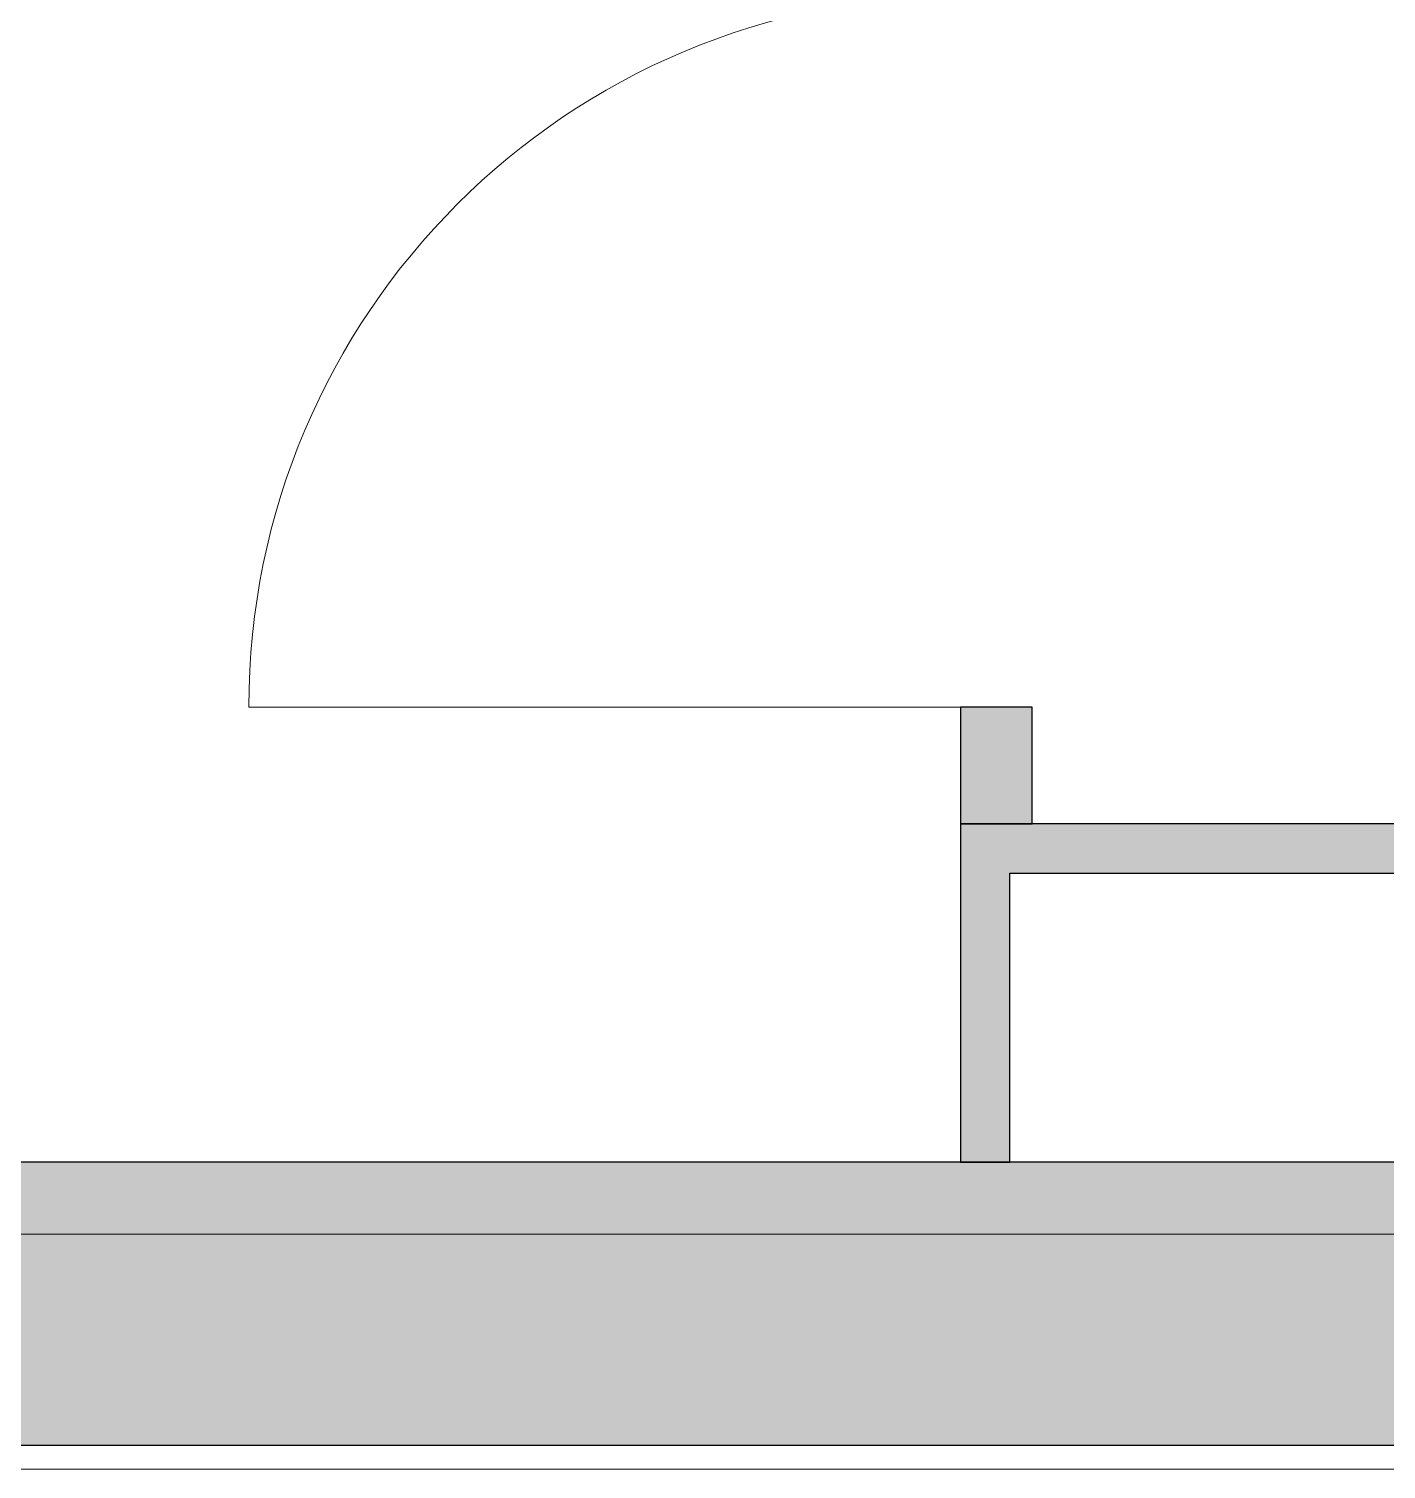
# Model space of a CAD drawing. Header units: millimetres. Extents: x 155927 to 295199, y -4084 to 97293.
# Drawn here: x 187976 to 189903, y 8934 to 10979 of the extents above; entities that cross this region are included whole.
import ezdxf

# ---------------------------------------------------------------- set-up
doc = ezdxf.new("R2010")
doc.units = ezdxf.units.MM
doc.header["$MEASUREMENT"] = 0
for name, color, linetype, lineweight in [('A-DOOR', 4, 'CONTINUOUS', 9), ('A-GLAZ-CURT', 7, 'CONTINUOUS', 9), ('A-WALL', 7, 'CONTINUOUS', 9), ('A-WALL-PATT', 7, 'CONTINUOUS', 9), ('I-WALL', 7, 'CONTINUOUS', 9)]:
    doc.layers.add(name, color=color, linetype=linetype, lineweight=lineweight)

msp = doc.modelspace()

# ---------------------------------------------------------------- hatches: boundary and pattern name
at = {"layer": 'A-WALL-PATT'}
h = msp.add_hatch(color=256, dxfattribs=at)
h.paths.add_polyline_path([(189400.8, 9850.1), (189400.8, 10015.9), (189298.8, 10015.9), (189298.8, 9850.1)], flags=0)
h.paths.add_polyline_path([(189400.8, 11025.9), (189400.8, 13607.6), (189298.8, 13607.6), (189298.8, 11025.9)], flags=0)
for points in [[(189298.8, 9369.6), (189368.8, 9369.6), (189368.8, 9850.1), (189298.8, 9850.1), (189298.8, 9692.7)], [(190321.4, 9780.1), (190391.4, 9780.1), (190391.4, 9850.1), (189368.8, 9850.1), (189368.8, 9780.1), (190155.2, 9780.1)], [(190346.4, 9267.6), (190346.4, 9369.6), (187692.8, 9369.6), (187692.8, 9267.6), (188954.6, 9267.6)]]:
    msp.add_hatch(color=256, dxfattribs=at).paths.add_polyline_path(points, flags=0)
h = msp.add_hatch(color=256, dxfattribs=at)
h.paths.add_polyline_path([(231140.8, 8967.6), (231140.8, 9267.6), (230059.8, 9267.6), (230059.8, 8967.6), (230978.5, 8967.6)], flags=0)
h.paths.add_polyline_path([(228577.1, 8967.6), (228775.8, 8967.6), (228775.8, 9267.6), (227617.8, 9267.6), (227617.8, 8967.6)], flags=0)
h.paths.add_polyline_path([(225983.8, 8967.6), (225983.8, 9267.6), (224442.8, 9267.6), (224442.8, 8967.6), (224975.1, 8967.6)], flags=0)
h.paths.add_polyline_path([(209658.8, 8967.6), (209658.8, 9267.6), (208317.8, 9267.6), (208317.8, 8967.6), (209366.2, 8967.6)], flags=0)
h.paths.add_polyline_path([(203963.1, 8967.6), (204033.8, 8967.6), (204033.8, 9267.6), (202692.8, 9267.6), (202692.8, 8967.6), (203362.8, 8967.6)], flags=0)
h.paths.add_polyline_path([(199908.8, 8967.6), (199908.8, 9267.6), (197042.8, 9267.6), (197042.8, 8967.6), (198560, 8967.6)], flags=0)
h.paths.add_polyline_path([(194508.8, 8967.6), (194508.8, 9267.6), (191992.8, 9267.6), (191992.8, 8967.6), (193757.3, 8967.6)], flags=0)
h.paths.add_polyline_path([(190358.8, 8967.6), (190358.8, 9267.6), (187692.8, 9267.6), (187692.8, 8967.6), (188954.6, 8967.6)], flags=0)
h.paths.add_polyline_path([(184151.8, 8967.6), (184908.8, 8967.6), (184908.8, 9267.6), (183192.8, 9267.6), (183192.8, 8967.6), (183551.5, 8967.6)], flags=0)
h.paths.add_polyline_path([(176347.4, 8967.6), (176658.8, 8967.6), (176658.8, 9267.6), (174942.8, 9267.6), (174942.8, 8967.6), (175747, 8967.6)], flags=0)
h.paths.add_polyline_path([(162539.5, 8967.6), (163158.8, 8967.6), (163158.8, 9267.6), (161617.8, 9267.6), (161617.8, 8967.6)], flags=0)
h.paths.add_polyline_path([(159983.8, 8967.6), (159983.8, 9267.6), (159292.8, 9267.6), (159292.8, 8967.6), (159537.8, 8967.6)], flags=0)

# ---------------------------------------------------------------- linework, layer by layer
at = {"layer": 'A-DOOR'}
msp.add_line((189298.8, 10015.9), (188288.8, 10015.9), dxfattribs=at)
msp.add_arc((189298.8, 10015.9), 1010, 90, 180, dxfattribs=at)
at = {"layer": 'A-GLAZ-CURT', "lineweight": 20}
for p, q in [((190042.8, 8967.6), (187808.8, 8967.6)), ((187808.8, 8933.6), (190042.8, 8933.6))]:
    msp.add_line(p, q, dxfattribs=at)
at = {"layer": 'A-WALL'}
msp.add_line((190346.4, 9267.6), (187692.8, 9267.6), dxfattribs=at)
at = {"layer": 'A-WALL', "lineweight": 30}
msp.add_line((187692.8, 8967.6), (190358.8, 8967.6), dxfattribs=at)
at = {"layer": 'I-WALL', "lineweight": 30}
for p, q in [((189298.8, 10015.9), (189298.8, 9850.1)), ((189400.8, 10015.9), (189298.8, 10015.9)), ((189400.8, 9850.1), (189400.8, 10015.9)), ((189298.8, 9850.1), (189400.8, 9850.1)), ((189298.8, 9850.1), (189298.8, 9369.6)), ((189368.8, 9850.1), (189298.8, 9850.1)), ((190391.4, 9850.1), (189368.8, 9850.1)), ((189368.8, 9780.1), (190321.4, 9780.1)), ((189368.8, 9369.6), (189368.8, 9780.1)), ((190346.4, 9369.6), (187692.8, 9369.6)), ((189298.8, 9369.6), (189368.8, 9369.6))]:
    msp.add_line(p, q, dxfattribs=at)
at = {"layer": 'I-WALL'}
msp.add_line((187692.8, 9267.6), (190346.4, 9267.6), dxfattribs=at)

doc.saveas('drawing.dxf')
